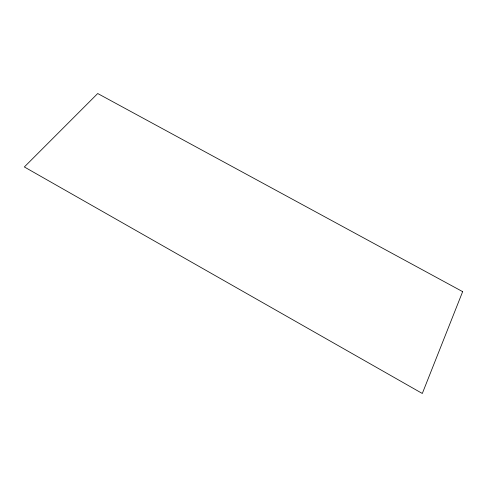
<?xml version="1.0" encoding="UTF-8"?>
<svg xmlns="http://www.w3.org/2000/svg" width="487" height="487" viewBox="0 0 487 487"><rect width="100%" height="100%" fill="white"/><g stroke="black" fill="none" stroke-linecap="round" stroke-linejoin="round"><path stroke-width="0.73" d="M462.65 291.646L422.308 393.478L24.35 166.962L97.71 93.522L462.65 291.646"/></g></svg>
